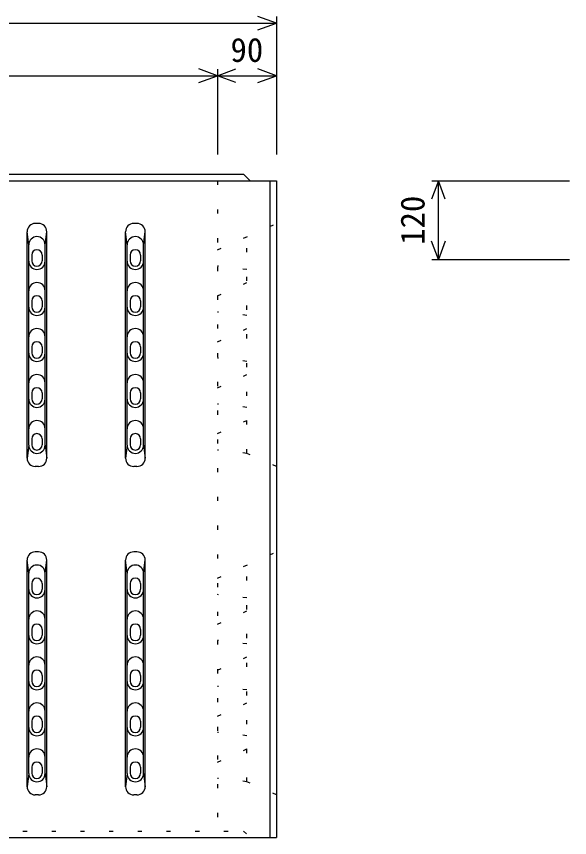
# Model space of a CAD drawing. Units: millimetres, scale not verified. Extents: x -10500 to 10500, y -7425 to 7425.
# Drawn here: x 3701 to 4544, y -3752 to -2502 of the extents above; entities that cross this region are included whole.
import ezdxf
from ezdxf.enums import TextEntityAlignment as Align

# ---------------------------------------------------------------- set-up
doc = ezdxf.new("R2010")
doc.units = ezdxf.units.MM
doc.header["$LTSCALE"] = 25
doc.linetypes.add('DOTTED', pattern=[1.75, 0.25, -1.5])
for name, color, linetype, lineweight in [('0-1_DIM', 7, 'Continuous', 25), ('0-5_OUTLINE', 3, 'Continuous', 25), ('0-6_OUTLINE2', 4, 'DOTTED', 25)]:
    doc.layers.add(name, color=color, linetype=linetype, lineweight=lineweight)
doc.styles.add('ＭＳ ゴシック', font='')
doc.styles.get('ＭＳ ゴシック').set_extended_font_data('MS Gothic')

msp = doc.modelspace()

# ---------------------------------------------------------------- linework, layer by layer
at = {"layer": '0-1_DIM'}
for p, q in [((2916.83, -2512.35), (4096.83, -2512.35)), ((4096.83, -2502.35), (4096.83, -2712.35)), ((4006.83, -2582.35), (4006.83, -2712.35)), ((3006.83, -2592.35), (4006.83, -2592.35)), ((4006.83, -2592.35), (4096.83, -2592.35)), ((4333.56, -2752.35), (4543.57, -2752.35)), ((4343.56, -2872.35), (4343.56, -2752.35)), ((4333.56, -2872.35), (4543.57, -2872.35))]:
    msp.add_line(p, q, dxfattribs=at)
for points in [[(4068.64, -2522.61), (4096.83, -2512.35), (4068.64, -2502.09)], [(3978.64, -2602.61), (4006.83, -2592.35), (3978.64, -2582.09)], [(4035.02, -2602.61), (4006.83, -2592.35), (4035.02, -2582.09)], [(4068.64, -2602.61), (4096.83, -2592.35), (4068.64, -2582.09)], [(4353.82, -2780.54), (4343.56, -2752.35), (4333.3, -2780.54)], [(4353.82, -2844.16), (4343.56, -2872.35), (4333.3, -2844.16)]]:
    msp.add_lwpolyline(points, dxfattribs=at)
at = {"layer": '0-5_OUTLINE'}
for p, q in [((2966.83, -2742.35), (4046.83, -2742.35)), ((4046.83, -2742.35), (4056.83, -2752.35)), ((2916.83, -2752.35), (4096.83, -2752.35)), ((4086.83, -2752.35), (4086.83, -3752.35)), ((4096.83, -2752.35), (4096.83, -3752.35)), ((3734.33, -2817.35), (3729.33, -2817.35)), ((3884.33, -2817.35), (3879.33, -2817.35)), ((3716.83, -3174.85), (3716.83, -2829.85)), ((3719.33, -2849.85), (3716.83, -2829.85)), ((3744.33, -2849.85), (3746.83, -2829.85)), ((3746.83, -3174.85), (3746.83, -2829.85)), ((3866.83, -3174.85), (3866.83, -2829.85)), ((3869.33, -2849.85), (3866.83, -2829.85)), ((3894.33, -2849.85), (3896.83, -2829.85)), ((3896.83, -3174.85), (3896.83, -2829.85)), ((3719.33, -3154.85), (3719.33, -2849.85)), ((3744.33, -3154.85), (3744.33, -2849.85)), ((3869.33, -3154.85), (3869.33, -2849.85)), ((3894.33, -3154.85), (3894.33, -2849.85)), ((3723.83, -2865.35), (3723.83, -2874.35)), ((3739.83, -2865.35), (3739.83, -2874.35)), ((3873.83, -2865.35), (3873.83, -2874.35)), ((3889.83, -2865.35), (3889.83, -2874.35)), ((3723.83, -2935.35), (3723.83, -2944.35)), ((3739.83, -2935.35), (3739.83, -2944.35)), ((3873.83, -2935.35), (3873.83, -2944.35)), ((3889.83, -2935.35), (3889.83, -2944.35)), ((3723.83, -3005.35), (3723.83, -3014.35)), ((3739.83, -3005.35), (3739.83, -3014.35)), ((3873.83, -3005.35), (3873.83, -3014.35)), ((3889.83, -3005.35), (3889.83, -3014.35)), ((3723.83, -3075.35), (3723.83, -3084.35)), ((3739.83, -3075.35), (3739.83, -3084.35)), ((3873.83, -3075.35), (3873.83, -3084.35)), ((3889.83, -3075.35), (3889.83, -3084.35)), ((3723.83, -3145.35), (3723.83, -3154.35)), ((3739.83, -3145.35), (3739.83, -3154.35)), ((3873.83, -3145.35), (3873.83, -3154.35)), ((3889.83, -3145.35), (3889.83, -3154.35)), ((3719.33, -3154.85), (3716.83, -3174.85)), ((3744.33, -3154.85), (3746.83, -3174.85)), ((3869.33, -3154.85), (3866.83, -3174.85)), ((3894.33, -3154.85), (3896.83, -3174.85)), ((3734.33, -3187.35), (3729.33, -3187.35)), ((3884.33, -3187.35), (3879.33, -3187.35)), ((3734.33, -3317.35), (3729.33, -3317.35)), ((3884.33, -3317.35), (3879.33, -3317.35)), ((3716.83, -3674.85), (3716.83, -3329.85)), ((3719.33, -3349.85), (3716.83, -3329.85)), ((3744.33, -3349.85), (3746.83, -3329.85)), ((3746.83, -3674.85), (3746.83, -3329.85)), ((3866.83, -3674.85), (3866.83, -3329.85)), ((3869.33, -3349.85), (3866.83, -3329.85)), ((3894.33, -3349.85), (3896.83, -3329.85)), ((3896.83, -3674.85), (3896.83, -3329.85)), ((3719.33, -3654.85), (3719.33, -3349.85)), ((3744.33, -3654.85), (3744.33, -3349.85)), ((3869.33, -3654.85), (3869.33, -3349.85)), ((3894.33, -3654.85), (3894.33, -3349.85)), ((3723.83, -3365.35), (3723.83, -3374.35)), ((3739.83, -3365.35), (3739.83, -3374.35)), ((3873.83, -3365.35), (3873.83, -3374.35)), ((3889.83, -3365.35), (3889.83, -3374.35)), ((3723.83, -3435.35), (3723.83, -3444.35)), ((3739.83, -3435.35), (3739.83, -3444.35)), ((3873.83, -3435.35), (3873.83, -3444.35)), ((3889.83, -3435.35), (3889.83, -3444.35)), ((3723.83, -3505.35), (3723.83, -3514.35)), ((3739.83, -3505.35), (3739.83, -3514.35)), ((3873.83, -3505.35), (3873.83, -3514.35)), ((3889.83, -3505.35), (3889.83, -3514.35)), ((3723.83, -3575.35), (3723.83, -3584.35)), ((3739.83, -3575.35), (3739.83, -3584.35)), ((3873.83, -3575.35), (3873.83, -3584.35)), ((3889.83, -3575.35), (3889.83, -3584.35)), ((3723.83, -3645.35), (3723.83, -3654.35)), ((3739.83, -3645.35), (3739.83, -3654.35)), ((3873.83, -3645.35), (3873.83, -3654.35)), ((3889.83, -3645.35), (3889.83, -3654.35)), ((3719.33, -3654.85), (3716.83, -3674.85)), ((3744.33, -3654.85), (3746.83, -3674.85)), ((3869.33, -3654.85), (3866.83, -3674.85)), ((3894.33, -3654.85), (3896.83, -3674.85)), ((3734.33, -3687.35), (3729.33, -3687.35)), ((3884.33, -3687.35), (3879.33, -3687.35)), ((2916.83, -3752.35), (4096.83, -3752.35))]:
    msp.add_line(p, q, dxfattribs=at)
for centre, radius, start, end in [((3729.33, -2829.85), 12.5, 90, 180), ((3734.33, -2829.85), 12.5, 0, 90), ((3879.33, -2829.85), 12.5, 90, 180), ((3884.33, -2829.85), 12.5, 0, 90), ((3731.83, -2849.85), 12.5, 0, 180), ((3881.83, -2849.85), 12.5, 0, 180), ((3731.83, -2865.35), 8, 0, 180), ((3881.83, -2865.35), 8, 0, 180), ((3731.83, -2874.85), 12.5, 180, 0), ((3731.83, -2874.35), 8, 180, 0), ((3881.83, -2874.85), 12.5, 180, 0), ((3881.83, -2874.35), 8, 180, 0), ((3731.83, -2919.85), 12.5, 0, 180), ((3881.83, -2919.85), 12.5, 0, 180), ((3731.83, -2935.35), 8, 0, 180), ((3881.83, -2935.35), 8, 0, 180), ((3731.83, -2944.85), 12.5, 180, 0), ((3731.83, -2944.35), 8, 180, 0), ((3881.83, -2944.85), 12.5, 180, 0), ((3881.83, -2944.35), 8, 180, 0), ((3731.83, -2989.85), 12.5, 0, 180), ((3881.83, -2989.85), 12.5, 0, 180), ((3731.83, -3005.35), 8, 0, 180), ((3881.83, -3005.35), 8, 0, 180), ((3731.83, -3014.85), 12.5, 180, 0), ((3731.83, -3014.35), 8, 180, 0), ((3881.83, -3014.85), 12.5, 180, 0), ((3881.83, -3014.35), 8, 180, 0), ((3731.83, -3059.85), 12.5, 0, 180), ((3881.83, -3059.85), 12.5, 0, 180), ((3731.83, -3075.35), 8, 0, 180), ((3881.83, -3075.35), 8, 0, 180), ((3731.83, -3084.85), 12.5, 180, 0), ((3731.83, -3084.35), 8, 180, 0), ((3881.83, -3084.85), 12.5, 180, 0), ((3881.83, -3084.35), 8, 180, 0), ((3731.83, -3129.85), 12.5, 0, 180), ((3881.83, -3129.85), 12.5, 0, 180), ((3731.83, -3145.35), 8, 0, 180), ((3881.83, -3145.35), 8, 0, 180), ((3731.83, -3154.85), 12.5, 180, 0), ((3731.83, -3154.35), 8, 180, 0), ((3881.83, -3154.85), 12.5, 180, 0), ((3881.83, -3154.35), 8, 180, 0), ((3729.33, -3174.85), 12.5, 180, 270), ((3734.33, -3174.85), 12.5, 270, 0), ((3879.33, -3174.85), 12.5, 180, 270), ((3884.33, -3174.85), 12.5, 270, 0), ((3729.33, -3329.85), 12.5, 90, 180), ((3734.33, -3329.85), 12.5, 0, 90), ((3879.33, -3329.85), 12.5, 90, 180), ((3884.33, -3329.85), 12.5, 0, 90), ((3731.83, -3349.85), 12.5, 0, 180), ((3881.83, -3349.85), 12.5, 0, 180), ((3731.83, -3365.35), 8, 0, 180), ((3881.83, -3365.35), 8, 0, 180), ((3731.83, -3374.85), 12.5, 180, 0), ((3731.83, -3374.35), 8, 180, 0), ((3881.83, -3374.85), 12.5, 180, 0), ((3881.83, -3374.35), 8, 180, 0), ((3731.83, -3419.85), 12.5, 0, 180), ((3881.83, -3419.85), 12.5, 0, 180), ((3731.83, -3435.35), 8, 0, 180), ((3881.83, -3435.35), 8, 0, 180), ((3731.83, -3444.85), 12.5, 180, 0), ((3731.83, -3444.35), 8, 180, 0), ((3881.83, -3444.85), 12.5, 180, 0), ((3881.83, -3444.35), 8, 180, 0), ((3731.83, -3489.85), 12.5, 0, 180), ((3881.83, -3489.85), 12.5, 0, 180), ((3731.83, -3505.35), 8, 0, 180), ((3881.83, -3505.35), 8, 0, 180), ((3731.83, -3514.85), 12.5, 180, 0), ((3731.83, -3514.35), 8, 180, 0), ((3881.83, -3514.85), 12.5, 180, 0), ((3881.83, -3514.35), 8, 180, 0), ((3731.83, -3559.85), 12.5, 0, 180), ((3881.83, -3559.85), 12.5, 0, 180), ((3731.83, -3575.35), 8, 0, 180), ((3881.83, -3575.35), 8, 0, 180), ((3731.83, -3584.85), 12.5, 180, 0), ((3731.83, -3584.35), 8, 180, 0), ((3881.83, -3584.85), 12.5, 180, 0), ((3881.83, -3584.35), 8, 180, 0), ((3731.83, -3629.85), 12.5, 0, 180), ((3881.83, -3629.85), 12.5, 0, 180), ((3731.83, -3645.35), 8, 0, 180), ((3881.83, -3645.35), 8, 0, 180), ((3731.83, -3654.85), 12.5, 180, 0), ((3731.83, -3654.35), 8, 180, 0), ((3881.83, -3654.85), 12.5, 180, 0), ((3881.83, -3654.35), 8, 180, 0), ((3729.33, -3674.85), 12.5, 180, 270), ((3734.33, -3674.85), 12.5, 270, 0), ((3879.33, -3674.85), 12.5, 180, 270), ((3884.33, -3674.85), 12.5, 270, 0)]:
    msp.add_arc(centre, radius, start, end, dxfattribs=at)
at = {"layer": '0-6_OUTLINE2'}
for p, q in [((4006.83, -2752.35), (4006.83, -3752.35)), ((4006.83, -2857.35), (4096.83, -2817.35)), ((4051.83, -3167.35), (4051.83, -2837.35)), ((4051.83, -2887.35), (4006.83, -2882.35)), ((4006.83, -2927.35), (4051.83, -2907.35)), ((4051.83, -2957.35), (4006.83, -2952.35)), ((4006.83, -2997.35), (4051.83, -2977.35)), ((4051.83, -3027.35), (4006.83, -3022.35)), ((4006.83, -3067.35), (4051.83, -3047.35)), ((4051.83, -3097.35), (4006.83, -3092.35)), ((4006.83, -3137.35), (4051.83, -3117.35)), ((4006.83, -3357.35), (4096.83, -3317.35)), ((4051.83, -3667.35), (4051.83, -3337.35)), ((4051.83, -3387.35), (4006.83, -3382.35)), ((4006.83, -3427.35), (4051.83, -3407.35)), ((4051.83, -3457.35), (4006.83, -3452.35)), ((4006.83, -3497.35), (4051.83, -3477.35)), ((4051.83, -3527.35), (4006.83, -3522.35)), ((4006.83, -3567.35), (4051.83, -3547.35)), ((4051.83, -3597.35), (4006.83, -3592.35)), ((4006.83, -3637.35), (4051.83, -3617.35)), ((4051.83, -3667.35), (4006.83, -3662.35)), ((4096.83, -3687.35), (4051.83, -3667.35)), ((4046.83, -3742.35), (4056.83, -3752.35))]:
    msp.add_line(p, q, dxfattribs=at)
for points in [[(4096.83, -3187.35), (4051.83, -3167.35), (4006.83, -3162.35)], [(2956.83, -3752.35), (2966.83, -3742.35), (4046.83, -3742.35)]]:
    msp.add_lwpolyline(points, dxfattribs=at)

# ---------------------------------------------------------------- texts
at = {"layer": '0-1_DIM', "style": 'ＭＳ ゴシック'}
msp.add_text('90', height=36.66, dxfattribs=at).set_placement((4026.83, -2582.35), align=Align.BOTTOM_LEFT)
msp.add_text('120', height=36.66, rotation=90, dxfattribs=at).set_placement((4333.56, -2849.85), align=Align.BOTTOM_LEFT)

doc.saveas('drawing.dxf')
